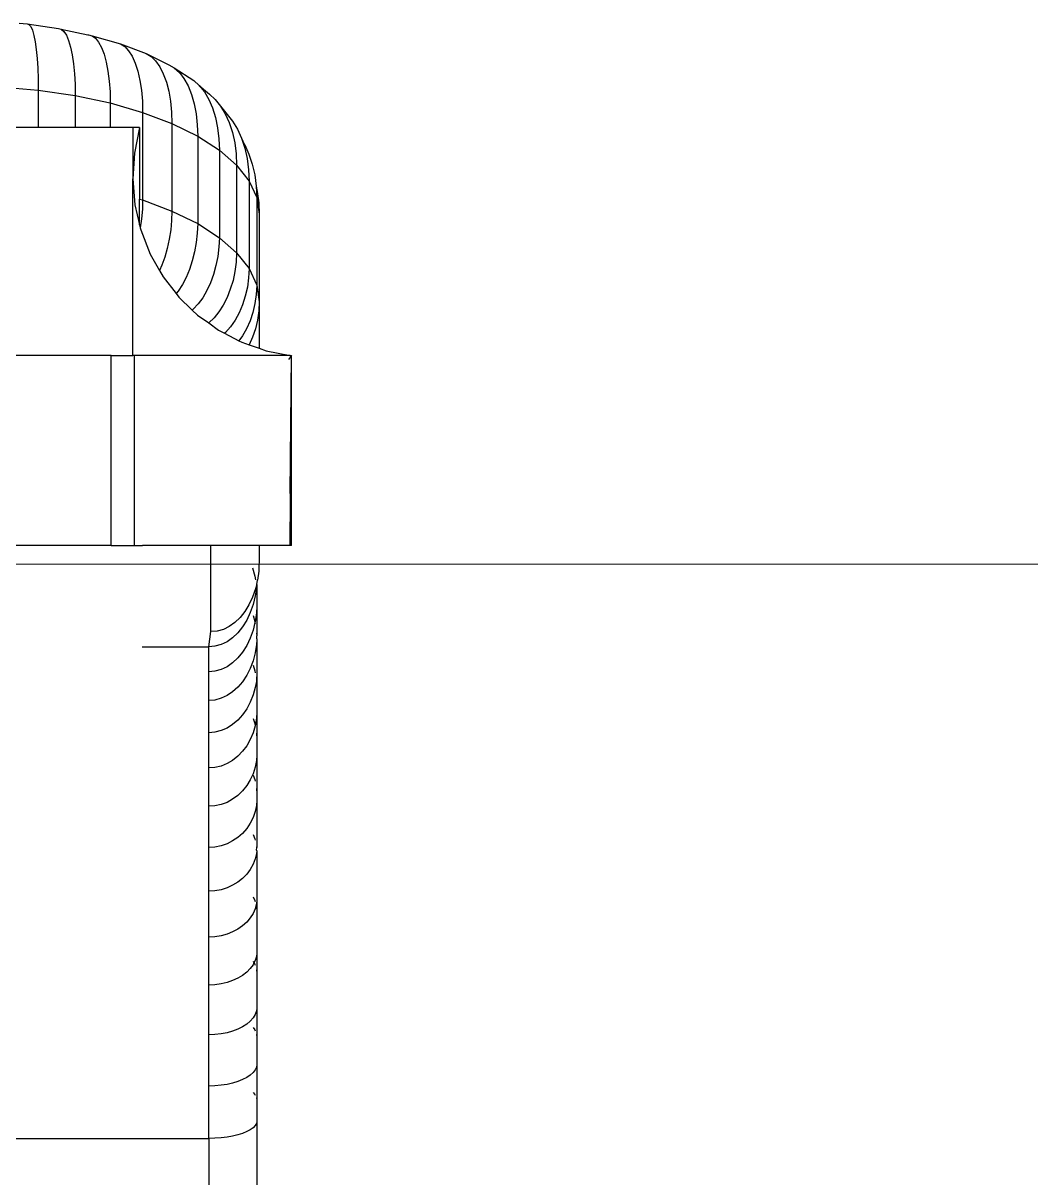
# Model space of a CAD drawing. Header units: millimetres. Extents: x 3552052 to 4144896, y -707811 to -630695.
# Drawn here: x 3697455.5 to 3697579.9, y -683301.6 to -683159 of the extents above; entities that cross this region are included whole.
import ezdxf

# ---------------------------------------------------------------- set-up
doc = ezdxf.new("R2010")
doc.units = ezdxf.units.MM
doc.header["$LTSCALE"] = 6
doc.header["$MEASUREMENT"] = 0
doc.layers.add('ELE-4M UPS P.SB', color=3, linetype='CONTINUOUS', lineweight=0)
doc.layers.add('EQP', color=6, linetype='CONTINUOUS', lineweight=0)

# ---------------------------------------------------------------- blocks, each defined once
blk = doc.blocks.new('2')
at = {"layer": 'ELE-4M UPS P.SB', "color": 251, "linetype": 'ByBlock'}
blk.add_line((3600970.81, -681726.45), (3603150.73, -681726.45), dxfattribs=at)

msp = doc.modelspace()

# ---------------------------------------------------------------- linework, layer by layer
at = {"layer": 'EQP', "lineweight": -3}
for p, q in [((3697455.04, -683159.04), (3697456.01, -683159.13)), ((3697456.01, -683159.13), (3697456.24, -683159.2)), ((3697456.01, -683159.13), (3697459.89, -683159.69)), ((3697456.24, -683159.2), (3697456.46, -683159.47)), ((3697456.46, -683159.47), (3697456.67, -683159.93)), ((3697456.67, -683159.93), (3697456.85, -683160.56)), ((3697456.85, -683160.56), (3697457.01, -683161.36)), ((3697459.89, -683159.69), (3697460.24, -683159.79)), ((3697460.24, -683159.79), (3697460.57, -683160.07)), ((3697460.24, -683159.79), (3697463.52, -683160.49)), ((3697460.57, -683160.07), (3697460.87, -683160.54)), ((3697460.87, -683160.54), (3697461.14, -683161.19)), ((3697463.52, -683160.49), (3697463.58, -683160.48)), ((3697463.58, -683160.48), (3697464.03, -683160.6)), ((3697464.03, -683160.6), (3697464.46, -683160.9)), ((3697464.03, -683160.6), (3697467.54, -683161.61)), ((3697457.01, -683161.36), (3697457.15, -683162.32)), ((3697461.14, -683161.19), (3697461.38, -683162)), ((3697461.38, -683162), (3697461.59, -683162.97)), ((3697464.46, -683160.9), (3697464.85, -683161.39)), ((3697464.85, -683161.39), (3697465.21, -683162.06)), ((3697465.21, -683162.06), (3697465.52, -683162.88)), ((3697467.54, -683161.61), (3697468.06, -683161.94)), ((3697467.54, -683161.61), (3697470.72, -683162.81)), ((3697468.06, -683161.94), (3697468.54, -683162.46)), ((3697457.15, -683162.32), (3697457.26, -683163.41)), ((3697457.26, -683163.41), (3697457.34, -683164.62)), ((3697461.59, -683162.97), (3697461.75, -683164.07)), ((3697465.52, -683162.88), (3697465.79, -683163.86)), ((3697468.54, -683162.46), (3697468.98, -683163.14)), ((3697468.98, -683163.14), (3697469.36, -683163.99)), ((3697470.72, -683162.81), (3697471.32, -683163.17)), ((3697470.72, -683162.81), (3697473.5, -683164.18)), ((3697471.32, -683163.17), (3697471.88, -683163.72)), ((3697471.88, -683163.72), (3697472.39, -683164.43)), ((3697457.34, -683164.62), (3697457.39, -683165.93)), ((3697461.75, -683164.07), (3697461.87, -683165.29)), ((3697465.79, -683163.86), (3697466, -683164.97)), ((3697466, -683164.97), (3697466.15, -683166.2)), ((3697469.36, -683163.99), (3697469.68, -683164.98)), ((3697469.68, -683164.98), (3697469.94, -683166.11)), ((3697472.39, -683164.43), (3697472.83, -683165.3)), ((3697473.5, -683164.18), (3697474.18, -683164.58)), ((3697474.18, -683164.58), (3697474.81, -683165.16)), ((3697474.18, -683164.58), (3697476.59, -683166.14)), ((3697474.81, -683165.16), (3697475.38, -683165.9)), ((3697457.39, -683165.93), (3697457.4, -683167.32)), ((3697461.87, -683165.29), (3697461.94, -683166.6)), ((3697466.15, -683166.2), (3697466.25, -683167.51)), ((3697469.94, -683166.11), (3697470.13, -683167.34)), ((3697472.83, -683165.3), (3697473.21, -683166.32)), ((3697473.21, -683166.32), (3697473.51, -683167.46)), ((3697475.38, -683165.9), (3697475.88, -683166.8)), ((3697476.59, -683166.14), (3697477.27, -683166.75)), ((3697452.63, -683166.91), (3697457.4, -683167.32)), ((3697457.4, -683167.32), (3697457.4, -683171.95)), ((3697457.4, -683167.32), (3697461.96, -683167.98)), ((3697461.94, -683166.6), (3697461.96, -683167.98)), ((3697461.96, -683167.98), (3697461.96, -683171.95)), ((3697461.96, -683167.98), (3697466.28, -683168.9)), ((3697466.25, -683167.51), (3697466.28, -683168.9)), ((3697470.13, -683167.34), (3697470.24, -683168.67)), ((3697473.51, -683167.46), (3697473.72, -683168.7)), ((3697475.88, -683166.8), (3697476.3, -683167.84)), ((3697476.3, -683167.84), (3697476.63, -683168.99)), ((3697477.27, -683166.75), (3697477.9, -683167.53)), ((3697477.27, -683166.75), (3697478.51, -683167.81)), ((3697477.9, -683167.53), (3697478.44, -683168.46)), ((3697478.51, -683167.81), (3697479.24, -683168.47)), ((3697466.28, -683168.9), (3697466.28, -683171.95)), ((3697466.28, -683168.9), (3697470.28, -683170.06)), ((3697470.24, -683168.67), (3697470.28, -683170.06)), ((3697473.72, -683168.7), (3697473.85, -683170.03)), ((3697476.63, -683168.99), (3697476.87, -683170.25)), ((3697478.44, -683168.46), (3697478.9, -683169.52)), ((3697479.24, -683168.47), (3697479.9, -683169.28)), ((3697479.9, -683169.28), (3697480.48, -683170.24)), ((3697479.9, -683169.28), (3697481.36, -683171.14)), ((3697470.28, -683170.06), (3697470.28, -683180.87)), ((3697470.28, -683170.06), (3697473.9, -683171.43)), ((3697473.85, -683170.03), (3697473.9, -683171.43)), ((3697476.87, -683170.25), (3697477.02, -683171.59)), ((3697478.9, -683169.52), (3697479.26, -683170.7)), ((3697479.26, -683170.7), (3697479.53, -683171.97)), ((3697480.48, -683170.24), (3697480.97, -683171.33)), ((3697457.4, -683171.95), (3697452.63, -683171.95)), ((3697461.96, -683171.95), (3697457.4, -683171.95)), ((3697466.28, -683171.95), (3697461.96, -683171.95)), ((3697469.07, -683171.95), (3697466.28, -683171.95)), ((3697469.91, -683171.95), (3697469.07, -683171.95)), ((3697469.07, -683171.95), (3697469.07, -683178.28)), ((3697469.91, -683171.95), (3697469.26, -683175.09)), ((3697469.91, -683171.95), (3697469.91, -683180.76)), ((3697473.9, -683171.43), (3697473.9, -683182.24)), ((3697473.9, -683171.43), (3697477.07, -683172.99)), ((3697477.02, -683171.59), (3697477.07, -683172.99)), ((3697479.53, -683171.97), (3697479.69, -683173.32)), ((3697480.97, -683171.33), (3697481.36, -683172.53)), ((3697481.36, -683171.14), (3697481.97, -683172.13)), ((3697481.97, -683172.13), (3697482.48, -683173.24)), ((3697477.07, -683172.99), (3697477.07, -683183.8)), ((3697477.07, -683172.99), (3697479.75, -683174.71)), ((3697479.69, -683173.32), (3697479.75, -683174.71)), ((3697481.36, -683172.53), (3697481.64, -683173.82)), ((3697482.48, -683173.24), (3697482.88, -683174.47)), ((3697482.48, -683173.24), (3697482.85, -683174.06)), ((3697469.26, -683175.09), (3697469.07, -683178.28)), ((3697479.75, -683174.71), (3697479.75, -683185.53)), ((3697479.75, -683174.71), (3697481.87, -683176.58)), ((3697481.64, -683173.82), (3697481.82, -683175.17)), ((3697482.85, -683174.06), (3697482.87, -683174.08)), ((3697482.87, -683174.08), (3697483.39, -683175.23)), ((3697482.88, -683174.47), (3697483.18, -683175.77)), ((3697481.82, -683175.17), (3697481.87, -683176.58)), ((3697483.18, -683175.77), (3697483.36, -683177.14)), ((3697483.39, -683175.23), (3697483.81, -683176.47)), ((3697483.81, -683176.47), (3697484.11, -683177.79)), ((3697481.87, -683176.58), (3697481.87, -683187.39)), ((3697481.87, -683176.58), (3697483.42, -683178.54)), ((3697483.36, -683177.14), (3697483.42, -683178.54)), ((3697484.11, -683177.79), (3697484.3, -683179.17)), ((3697469.07, -683178.28), (3697469.33, -683181.47)), ((3697469.07, -683200.08), (3697469.07, -683178.28)), ((3697483.42, -683178.54), (3697483.42, -683189.35)), ((3697483.42, -683178.54), (3697484.36, -683180.58)), ((3697484.3, -683179.17), (3697484.36, -683180.58)), ((3697484.3, -683179.17), (3697484.42, -683179.83)), ((3697469.91, -683180.76), (3697470.28, -683180.87)), ((3697469.91, -683183.96), (3697469.91, -683180.76)), ((3697484.36, -683180.58), (3697484.36, -683191.39)), ((3697484.36, -683180.58), (3697484.67, -683182.63)), ((3697484.42, -683179.83), (3697484.61, -683181.22)), ((3697469.33, -683181.47), (3697469.91, -683183.96)), ((3697470.24, -683182.03), (3697470.14, -683183.21)), ((3697470.28, -683180.87), (3697470.24, -683182.03)), ((3697470.28, -683180.87), (3697473.9, -683182.24)), ((3697473.9, -683182.24), (3697473.85, -683183.4)), ((3697473.9, -683182.24), (3697477.07, -683183.8)), ((3697484.61, -683181.22), (3697484.67, -683182.63)), ((3697470.14, -683183.21), (3697469.99, -683184.31)), ((3697473.85, -683183.4), (3697473.74, -683184.57)), ((3697484.67, -683182.63), (3697484.67, -683193.44)), ((3697469.91, -683183.96), (3697469.99, -683184.31)), ((3697469.99, -683184.31), (3697470.06, -683184.58)), ((3697470.06, -683184.58), (3697471.22, -683187.56)), ((3697473.74, -683184.57), (3697473.55, -683185.73)), ((3697477.02, -683184.96), (3697476.89, -683186.12)), ((3697477.07, -683183.8), (3697477.02, -683184.96)), ((3697477.07, -683183.8), (3697479.75, -683185.53)), ((3697473.55, -683185.73), (3697473.31, -683186.85)), ((3697476.89, -683186.12), (3697476.69, -683187.27)), ((3697479.75, -683185.53), (3697479.69, -683186.68)), ((3697479.75, -683185.53), (3697481.87, -683187.39)), ((3697471.22, -683187.56), (3697472.35, -683189.57)), ((3697473, -683187.93), (3697472.63, -683188.94)), ((3697473.31, -683186.85), (3697473, -683187.93)), ((3697476.69, -683187.27), (3697476.41, -683188.38)), ((3697479.55, -683187.84), (3697479.32, -683188.97)), ((3697479.69, -683186.68), (3697479.55, -683187.84)), ((3697481.87, -683187.39), (3697481.81, -683188.54)), ((3697481.87, -683187.39), (3697483.42, -683189.35)), ((3697472.63, -683188.94), (3697472.35, -683189.57)), ((3697476.41, -683188.38), (3697476.06, -683189.44)), ((3697479.32, -683188.97), (3697479.02, -683190.07)), ((3697481.81, -683188.54), (3697481.66, -683189.69)), ((3697483.42, -683189.35), (3697483.36, -683190.5)), ((3697483.42, -683189.35), (3697484.36, -683191.39)), ((3697472.35, -683189.57), (3697472.8, -683190.35)), ((3697472.8, -683190.35), (3697474.42, -683192.44)), ((3697475.65, -683190.43), (3697475.19, -683191.33)), ((3697476.06, -683189.44), (3697475.65, -683190.43)), ((3697479.02, -683190.07), (3697478.64, -683191.11)), ((3697481.43, -683190.81), (3697481.1, -683191.89)), ((3697481.66, -683189.69), (3697481.43, -683190.81)), ((3697483.36, -683190.5), (3697483.2, -683191.64)), ((3697474.68, -683192.13), (3697474.42, -683192.44)), ((3697475.19, -683191.33), (3697474.68, -683192.13)), ((3697478.2, -683192.07), (3697477.69, -683192.95)), ((3697478.64, -683191.11), (3697478.2, -683192.07)), ((3697481.1, -683191.89), (3697480.7, -683192.9)), ((3697483.2, -683191.64), (3697482.95, -683192.75)), ((3697484.36, -683191.39), (3697484.3, -683192.54)), ((3697484.36, -683191.39), (3697484.67, -683193.44)), ((3697474.42, -683192.44), (3697474.76, -683192.87)), ((3697474.76, -683192.87), (3697476.41, -683194.46)), ((3697477.69, -683192.95), (3697477.13, -683193.71)), ((3697480.7, -683192.9), (3697480.22, -683193.84)), ((3697482.95, -683192.75), (3697482.61, -683193.81)), ((3697484.13, -683193.66), (3697483.88, -683194.76)), ((3697484.3, -683192.54), (3697484.13, -683193.66)), ((3697484.67, -683193.44), (3697484.61, -683194.58)), ((3697484.67, -683193.44), (3697484.67, -683199.18)), ((3697476.53, -683194.37), (3697476.41, -683194.46)), ((3697476.41, -683194.46), (3697477.06, -683195.09)), ((3697477.13, -683193.71), (3697476.53, -683194.37)), ((3697477.06, -683195.09), (3697478.44, -683196.04)), ((3697479.68, -683194.69), (3697479.09, -683195.42)), ((3697480.22, -683193.84), (3697479.68, -683194.69)), ((3697482.19, -683194.8), (3697481.69, -683195.71)), ((3697482.61, -683193.81), (3697482.19, -683194.8)), ((3697483.88, -683194.76), (3697483.53, -683195.8)), ((3697484.61, -683194.58), (3697484.45, -683195.71)), ((3697478.44, -683196.04), (3697478.41, -683196.06)), ((3697479.09, -683195.42), (3697478.44, -683196.04)), ((3697478.44, -683196.04), (3697479.66, -683196.96)), ((3697481.13, -683196.53), (3697480.51, -683197.23)), ((3697481.69, -683195.71), (3697481.13, -683196.53)), ((3697483.53, -683195.8), (3697483.1, -683196.77)), ((3697484.45, -683195.71), (3697484.19, -683196.79)), ((3697479.66, -683196.96), (3697480.38, -683197.33)), ((3697480.51, -683197.23), (3697480.38, -683197.33)), ((3697480.38, -683197.33), (3697482.15, -683198.25)), ((3697482.59, -683197.65), (3697482.15, -683198.25)), ((3697483.1, -683196.77), (3697482.59, -683197.65)), ((3697483.84, -683197.81), (3697483.41, -683198.75)), ((3697484.19, -683196.79), (3697483.84, -683197.81)), ((3697482.15, -683198.25), (3697482.5, -683198.43)), ((3697482.5, -683198.43), (3697483.41, -683198.75)), ((3697483.41, -683198.75), (3697484.67, -683199.18)), ((3697484.67, -683199.18), (3697485.52, -683199.48)), ((3697466.38, -683200.08), (3697106.84, -683200.08)), ((3697466.38, -683223.53), (3697466.38, -683200.08)), ((3697466.38, -683200.08), (3697469.07, -683200.08)), ((3697488.47, -683200.08), (3697469.07, -683200.08)), ((3697469.29, -683223.53), (3697469.29, -683200.08)), ((3697485.52, -683199.48), (3697488.47, -683200.08)), ((3697488.66, -683200.08), (3697488.28, -683200.55)), ((3697488.47, -683200.08), (3697488.66, -683200.08)), ((3697488.47, -683217.11), (3697488.66, -683200.08)), ((3697488.66, -683200.08), (3697488.47, -683200.23)), ((3697488.47, -683223.53), (3697488.66, -683200.08)), ((3697488.66, -683223.53), (3697488.66, -683200.08)), ((3697466.38, -683223.53), (3697445.89, -683223.53)), ((3697466.38, -683223.53), (3697470.24, -683223.53)), ((3697478.71, -683223.53), (3697470.24, -683223.53)), ((3697484.67, -683223.53), (3697478.71, -683223.53)), ((3697478.71, -683234.16), (3697478.71, -683223.53)), ((3697484.67, -683223.53), (3697484.67, -683225.55)), ((3697488.66, -683223.53), (3697484.67, -683223.53)), ((3697483.84, -683226.27), (3697484.11, -683227.31)), ((3697484.67, -683225.55), (3697484.61, -683225.97)), ((3697484.61, -683225.97), (3697484.61, -683226.69)), ((3697484.11, -683227.31), (3697484.19, -683227.78)), ((3697484.37, -683228.34), (3697484.45, -683227.81)), ((3697484.61, -683226.69), (3697484.45, -683227.81)), ((3697484.19, -683228.88), (3697483.84, -683229.9)), ((3697484.32, -683228.83), (3697484.16, -683229.72)), ((3697484.37, -683228.34), (3697484.19, -683228.88)), ((3697484.37, -683228.34), (3697484.32, -683228.83)), ((3697484.32, -683228.83), (3697484.37, -683229.73)), ((3697484.37, -683228.34), (3697484.37, -683229.73)), ((3697483.84, -683229.9), (3697483.4, -683230.84)), ((3697484.16, -683229.72), (3697483.9, -683230.79)), ((3697484.37, -683229.73), (3697484.38, -683230.75)), ((3697482.89, -683231.68), (3697482.3, -683232.42)), ((3697483.4, -683230.84), (3697482.89, -683231.68)), ((3697483.55, -683231.8), (3697483.12, -683232.73)), ((3697483.9, -683230.79), (3697483.55, -683231.8)), ((3697483.9, -683232.16), (3697484.11, -683232.91)), ((3697484.32, -683231.85), (3697484.16, -683232.93)), ((3697484.37, -683231.02), (3697484.32, -683231.85)), ((3697484.38, -683230.75), (3697484.37, -683231.02)), ((3697484.37, -683231.02), (3697484.38, -683234.69)), ((3697480.97, -683233.54), (3697480.24, -683233.89)), ((3697481.66, -683233.05), (3697480.97, -683233.54)), ((3697482.3, -683232.42), (3697481.66, -683233.05)), ((3697482.6, -683233.56), (3697482.02, -683234.3)), ((3697483.12, -683232.73), (3697482.6, -683233.56)), ((3697484.13, -683233.03), (3697483.9, -683233.97)), ((3697484.11, -683232.91), (3697484.13, -683233.03)), ((3697484.16, -683232.93), (3697484.13, -683233.03)), ((3697484.13, -683233.03), (3697484.16, -683233.17)), ((3697478.43, -683236.02), (3697478.71, -683234.16)), ((3697479.48, -683234.1), (3697478.71, -683234.16)), ((3697480.24, -683233.89), (3697479.48, -683234.1)), ((3697481.38, -683234.91), (3697480.69, -683235.4)), ((3697482.02, -683234.3), (3697481.38, -683234.91)), ((3697483.55, -683234.95), (3697483.12, -683235.86)), ((3697483.9, -683233.97), (3697483.55, -683234.95)), ((3697484.32, -683234.34), (3697484.38, -683234.69)), ((3697484.36, -683235.06), (3697484.38, -683234.69)), ((3697470.23, -683236.02), (3697478.43, -683236.02)), ((3697479.2, -683235.96), (3697478.43, -683236.02)), ((3697478.43, -683239.12), (3697478.43, -683236.02)), ((3697479.96, -683235.75), (3697479.2, -683235.96)), ((3697480.69, -683235.4), (3697479.96, -683235.75)), ((3697483.12, -683235.86), (3697482.6, -683236.68)), ((3697484.32, -683235.74), (3697484.16, -683236.76)), ((3697484.37, -683235.18), (3697484.32, -683235.74)), ((3697484.36, -683235.06), (3697484.37, -683235.18)), ((3697484.37, -683235.18), (3697484.38, -683239.09)), ((3697482.02, -683237.4), (3697481.38, -683238)), ((3697482.6, -683236.68), (3697482.02, -683237.4)), ((3697483.9, -683237.75), (3697483.55, -683238.69)), ((3697484.16, -683236.76), (3697483.9, -683237.75)), ((3697479.2, -683239.05), (3697478.43, -683239.12)), ((3697478.43, -683242.66), (3697478.43, -683239.12)), ((3697479.96, -683238.84), (3697479.2, -683239.05)), ((3697480.69, -683238.49), (3697479.96, -683238.84)), ((3697481.38, -683238), (3697480.69, -683238.49)), ((3697483.55, -683238.69), (3697483.12, -683239.55)), ((3697483.9, -683238.29), (3697484.11, -683238.99)), ((3697484.11, -683238.99), (3697484.16, -683239.23)), ((3697484.38, -683239.09), (3697484.37, -683239.33)), ((3697482.6, -683240.34), (3697482.02, -683241.02)), ((3697483.12, -683239.55), (3697482.6, -683240.34)), ((3697484.32, -683240.31), (3697484.16, -683241.05)), ((3697484.37, -683239.33), (3697484.32, -683240.08)), ((3697484.32, -683240.08), (3697484.32, -683240.31)), ((3697484.32, -683240.31), (3697484.37, -683241.09)), ((3697484.37, -683239.33), (3697484.37, -683241.09)), ((3697480.69, -683242.06), (3697479.96, -683242.39)), ((3697481.38, -683241.6), (3697480.69, -683242.06)), ((3697482.02, -683241.02), (3697481.38, -683241.6)), ((3697483.9, -683241.98), (3697483.55, -683242.87)), ((3697484.16, -683241.05), (3697483.9, -683241.98)), ((3697484.37, -683241.09), (3697484.38, -683243.94)), ((3697479.2, -683242.6), (3697478.43, -683242.66)), ((3697478.43, -683246.63), (3697478.43, -683242.66)), ((3697479.96, -683242.39), (3697479.2, -683242.6)), ((3697483.55, -683242.87), (3697483.12, -683243.69)), ((3697482.6, -683244.43), (3697482.02, -683245.07)), ((3697483.12, -683243.69), (3697482.6, -683244.43)), ((3697483.9, -683244.87), (3697484.11, -683245.51)), ((3697484.32, -683244.86), (3697484.16, -683245.77)), ((3697484.37, -683244.16), (3697484.32, -683244.86)), ((3697484.38, -683243.94), (3697484.37, -683244.16)), ((3697484.37, -683244.16), (3697484.37, -683247.43)), ((3697479.96, -683246.37), (3697479.2, -683246.56)), ((3697480.69, -683246.06), (3697479.96, -683246.37)), ((3697481.38, -683245.62), (3697480.69, -683246.06)), ((3697482.02, -683245.07), (3697481.38, -683245.62)), ((3697484.16, -683245.77), (3697483.9, -683246.64)), ((3697484.11, -683245.51), (3697484.16, -683245.77)), ((3697479.2, -683246.56), (3697478.43, -683246.63)), ((3697478.43, -683250.99), (3697478.43, -683246.63)), ((3697483.55, -683247.47), (3697483.12, -683248.24)), ((3697483.9, -683246.64), (3697483.55, -683247.47)), ((3697484.32, -683246.71), (3697484.37, -683247.43)), ((3697484.37, -683247.43), (3697484.38, -683249.19)), ((3697482.6, -683248.93), (3697482.02, -683249.54)), ((3697483.12, -683248.24), (3697482.6, -683248.93)), ((3697484.38, -683249.19), (3697484.37, -683249.4)), ((3697480.69, -683250.45), (3697479.96, -683250.75)), ((3697481.38, -683250.05), (3697480.69, -683250.45)), ((3697482.02, -683249.54), (3697481.38, -683250.05)), ((3697484.32, -683250.05), (3697484.16, -683250.89)), ((3697484.37, -683249.4), (3697484.32, -683250.05)), ((3697484.37, -683249.4), (3697484.37, -683254.16)), ((3697479.2, -683250.93), (3697478.43, -683250.99)), ((3697478.43, -683255.72), (3697478.43, -683250.99)), ((3697479.96, -683250.75), (3697479.2, -683250.93)), ((3697483.9, -683251.7), (3697483.55, -683252.47)), ((3697484.16, -683250.89), (3697483.9, -683251.7)), ((3697483.9, -683251.86), (3697484.11, -683252.43)), ((3697483.12, -683253.17), (3697482.6, -683253.81)), ((3697483.55, -683252.47), (3697483.12, -683253.17)), ((3697484.11, -683252.43), (3697484.16, -683252.63)), ((3697484.32, -683253.52), (3697484.37, -683254.16)), ((3697481.38, -683254.85), (3697480.69, -683255.23)), ((3697482.02, -683254.38), (3697481.38, -683254.85)), ((3697482.6, -683253.81), (3697482.02, -683254.38)), ((3697484.37, -683254.16), (3697484.38, -683254.83)), ((3697484.38, -683254.83), (3697484.37, -683255)), ((3697479.2, -683255.67), (3697478.43, -683255.72)), ((3697478.43, -683260.8), (3697478.43, -683255.72)), ((3697479.96, -683255.5), (3697479.2, -683255.67)), ((3697480.69, -683255.23), (3697479.96, -683255.5)), ((3697484.16, -683256.38), (3697483.9, -683257.12)), ((3697484.32, -683255.62), (3697484.16, -683256.38)), ((3697484.37, -683255), (3697484.32, -683255.62)), ((3697484.37, -683255), (3697484.38, -683260.82)), ((3697483.9, -683257.12), (3697483.55, -683257.82)), ((3697482.6, -683259.06), (3697482.02, -683259.57)), ((3697483.12, -683258.47), (3697482.6, -683259.06)), ((3697483.55, -683257.82), (3697483.12, -683258.47)), ((3697483.9, -683259.22), (3697484.11, -683259.72)), ((3697479.96, -683260.59), (3697479.2, -683260.75)), ((3697480.69, -683260.34), (3697479.96, -683260.59)), ((3697481.38, -683260), (3697480.69, -683260.34)), ((3697482.02, -683259.57), (3697481.38, -683260)), ((3697484.11, -683259.72), (3697484.16, -683259.9)), ((3697479.2, -683260.75), (3697478.43, -683260.8)), ((3697478.43, -683266.19), (3697478.43, -683260.8)), ((3697484.32, -683261.53), (3697484.16, -683262.22)), ((3697484.32, -683260.68), (3697484.38, -683260.82)), ((3697484.37, -683261.24), (3697484.32, -683261.53)), ((3697484.35, -683261.12), (3697484.38, -683260.82)), ((3697484.35, -683261.12), (3697484.37, -683261.24)), ((3697484.37, -683261.24), (3697484.38, -683267.13)), ((3697483.55, -683263.51), (3697483.12, -683264.1)), ((3697483.9, -683262.88), (3697483.55, -683263.51)), ((3697484.16, -683262.22), (3697483.9, -683262.88)), ((3697482.6, -683264.62), (3697482.02, -683265.08)), ((3697483.12, -683264.1), (3697482.6, -683264.62)), ((3697479.2, -683266.14), (3697478.43, -683266.19)), ((3697478.43, -683271.86), (3697478.43, -683266.19)), ((3697479.96, -683266.01), (3697479.2, -683266.14)), ((3697480.69, -683265.78), (3697479.96, -683266.01)), ((3697481.38, -683265.47), (3697480.69, -683265.78)), ((3697482.02, -683265.08), (3697481.38, -683265.47)), ((3697483.9, -683266.9), (3697484.11, -683267.33)), ((3697484.11, -683267.33), (3697484.16, -683267.48)), ((3697484.32, -683267.75), (3697484.16, -683268.36)), ((3697484.37, -683267.28), (3697484.32, -683267.75)), ((3697484.38, -683267.13), (3697484.37, -683267.28)), ((3697484.37, -683267.28), (3697484.37, -683268.64)), ((3697483.9, -683268.95), (3697483.55, -683269.5)), ((3697484.16, -683268.36), (3697483.9, -683268.95)), ((3697484.32, -683268.16), (3697484.37, -683268.64)), ((3697484.37, -683268.64), (3697484.38, -683273.71)), ((3697482.6, -683270.48), (3697482.02, -683270.89)), ((3697483.12, -683270.02), (3697482.6, -683270.48)), ((3697483.55, -683269.5), (3697483.12, -683270.02)), ((3697479.2, -683271.82), (3697478.43, -683271.86)), ((3697478.43, -683277.79), (3697478.43, -683271.86)), ((3697479.96, -683271.7), (3697479.2, -683271.82)), ((3697480.69, -683271.5), (3697479.96, -683271.7)), ((3697481.38, -683271.23), (3697480.69, -683271.5)), ((3697482.02, -683270.89), (3697481.38, -683271.23)), ((3697483.9, -683274.85), (3697484.01, -683275.05)), ((3697484.16, -683274.77), (3697484.01, -683275.05)), ((3697484.32, -683274.24), (3697484.16, -683274.77)), ((3697484.37, -683273.84), (3697484.32, -683274.24)), ((3697484.38, -683273.71), (3697484.37, -683273.84)), ((3697484.37, -683273.84), (3697484.37, -683276.31)), ((3697483.12, -683276.2), (3697482.6, -683276.6)), ((3697483.55, -683275.75), (3697483.12, -683276.2)), ((3697483.9, -683275.28), (3697483.55, -683275.75)), ((3697484.01, -683275.05), (3697483.9, -683275.28)), ((3697484.01, -683275.05), (3697484.11, -683275.22)), ((3697484.11, -683275.22), (3697484.16, -683275.34)), ((3697484.32, -683275.9), (3697484.37, -683276.31)), ((3697484.37, -683276.31), (3697484.38, -683280.53)), ((3697479.2, -683277.75), (3697478.43, -683277.79)), ((3697479.96, -683277.65), (3697479.2, -683277.75)), ((3697480.69, -683277.48), (3697479.96, -683277.65)), ((3697481.38, -683277.24), (3697480.69, -683277.48)), ((3697482.02, -683276.95), (3697481.38, -683277.24)), ((3697482.6, -683276.6), (3697482.02, -683276.95)), ((3697478.43, -683283.93), (3697478.43, -683277.79)), ((3697484.38, -683280.53), (3697484.37, -683280.64)), ((3697483.9, -683281.83), (3697483.55, -683282.23)), ((3697484.16, -683281.41), (3697483.9, -683281.83)), ((3697484.32, -683280.98), (3697484.16, -683281.41)), ((3697484.37, -683280.64), (3697484.32, -683280.98)), ((3697484.37, -683280.64), (3697484.37, -683284.2)), ((3697481.38, -683283.47), (3697480.69, -683283.67)), ((3697482.02, -683283.23), (3697481.38, -683283.47)), ((3697482.6, -683282.94), (3697482.02, -683283.23)), ((3697483.12, -683282.6), (3697482.6, -683282.94)), ((3697483.55, -683282.23), (3697483.12, -683282.6)), ((3697483.9, -683283.04), (3697484.11, -683283.33)), ((3697484.11, -683283.33), (3697484.16, -683283.43)), ((3697479.2, -683283.9), (3697478.43, -683283.93)), ((3697478.43, -683290.25), (3697478.43, -683283.93)), ((3697479.96, -683283.81), (3697479.2, -683283.9)), ((3697480.69, -683283.67), (3697479.96, -683283.81)), ((3697484.32, -683283.88), (3697484.37, -683284.2)), ((3697484.37, -683284.2), (3697484.38, -683287.55)), ((3697484.37, -683287.63), (3697484.32, -683287.9)), ((3697484.38, -683287.55), (3697484.37, -683287.63)), ((3697484.37, -683287.63), (3697484.37, -683291.96)), ((3697483.55, -683288.9), (3697483.12, -683289.19)), ((3697483.9, -683288.59), (3697483.55, -683288.9)), ((3697484.16, -683288.25), (3697483.9, -683288.59)), ((3697484.32, -683287.9), (3697484.16, -683288.25)), ((3697479.2, -683290.22), (3697478.43, -683290.25)), ((3697478.43, -683296.71), (3697478.43, -683290.25)), ((3697479.96, -683290.16), (3697479.2, -683290.22)), ((3697480.69, -683290.04), (3697479.96, -683290.16)), ((3697481.38, -683289.89), (3697480.69, -683290.04)), ((3697482.02, -683289.69), (3697481.38, -683289.89)), ((3697482.6, -683289.46), (3697482.02, -683289.69)), ((3697483.12, -683289.19), (3697482.6, -683289.46)), ((3697483.9, -683291.06), (3697484.11, -683291.28)), ((3697484.11, -683291.28), (3697484.16, -683291.36)), ((3697484.32, -683291.71), (3697484.37, -683291.96)), ((3697484.37, -683291.96), (3697484.38, -683294.59)), ((3697484.32, -683294.87), (3697484.16, -683295.14)), ((3697484.37, -683294.66), (3697484.32, -683294.87)), ((3697484.38, -683294.59), (3697484.37, -683294.66)), ((3697484.37, -683294.66), (3697484.37, -683329.46)), ((3697482.02, -683296.27), (3697481.38, -683296.43)), ((3697482.6, -683296.09), (3697482.02, -683296.27)), ((3697483.12, -683295.88), (3697482.6, -683296.09)), ((3697483.55, -683295.65), (3697483.12, -683295.88)), ((3697483.9, -683295.4), (3697483.55, -683295.65)), ((3697484.16, -683295.14), (3697483.9, -683295.4)), ((3697082.37, -683296.71), (3697478.43, -683296.71)), ((3697479.2, -683296.69), (3697478.43, -683296.71)), ((3697478.43, -683296.71), (3697478.43, -683579.12)), ((3697479.96, -683296.64), (3697479.2, -683296.69)), ((3697480.69, -683296.55), (3697479.96, -683296.64)), ((3697481.38, -683296.43), (3697480.69, -683296.55))]:
    msp.add_line(p, q, dxfattribs=at)

# ---------------------------------------------------------------- block references
at = {"layer": 'ELE-4M UPS P.SB', "color": 7, "lineweight": -3}
msp.add_blockref('2', (95813.75, -1499.37), dxfattribs=at)

doc.saveas('drawing.dxf')
